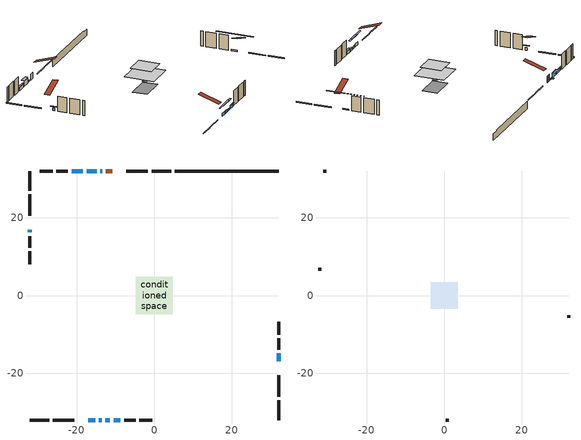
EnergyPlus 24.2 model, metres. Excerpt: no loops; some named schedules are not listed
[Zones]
conditioned space
 floor outside (Floor1 construction): -0.61,-0.61 -0.61,0.61 0.61,0.61 0.61,-0.61 z0.54
 floor adiabatic (AdiabaticFloorConstruction): -4.83,-4.83 -4.83,4.83 4.83,4.83 4.83,-4.83 z2.98
 floor foundation (Slab1 construction): -4.27,-2.44 -4.27,2.44 4.27,2.44 4.27,-2.44 z-1.8
 wall outside (RimJoist1 construction): 4.35,32.1 -0.7,32.1 / -32.1,-32.1 -27.05,-32.1 / -32.1,32.1 -32.1,27.05 / 32.1,-32.1 32.1,-27.05 z0.54:0.84
 wall outside (RimJoist2 construction): -1.63,32.1 -7.17,32.1 / -26.12,-32.1 -20.58,-32.1 / -32.1,26.12 -32.1,20.58 / 32.1,-26.12 32.1,-20.58 z0.54:0.84
 wall outside (AdiabaticWallConstruction 1): -10.79,32.1 -12.5,32.1 z0.54:2.57
 wall outside (AdiabaticWallConstruction): -13.42,32.1 -13.94,32.1 z0.54:0.72; 32.1,-16.96 32.1,-14.93 z0.54:0.95; -14.86,32.1 -17.45,32.1 z0.54:2.14; -16.96,-32.1 -15.18,-32.1 / -10.49,-32.1 -8.71,-32.1 / -18.38,32.1 -21.33,32.1 z0.54:1.56; -14.25,-32.1 -13.54,-32.1 / -32.1,16.96 -32.1,16.25 z0.54:1.4; -12.61,-32.1 -11.42,-32.1 z0.54:1.02
 wall outside (Wall1 construction): -22.26,32.1 -25.25,32.1 / -7.78,-32.1 -4.79,-32.1 / -32.1,15.32 -32.1,12.33 / 32.1,-14 32.1,-11.01 z0.54:5.42
 wall outside (Wall2 construction): -26.18,32.1 -29.53,32.1 / -3.86,-32.1 -0.51,-32.1 / -32.1,11.4 -32.1,8.04 / 32.1,-10.08 32.1,-6.72 z0.54:5.42
 wall foundation (FoundationWall1 construction): 5.28,32.1,-1.8 5.28,32.1,0.54 29.42,32.1,0.54 29.42,32.1,0.23 32.1,32.1,0.23 32.1,32.1,-1.8
 window (WindowConstruction 7): -13.42,32.1 -13.93,32.1 z0.54:0.72
 window (WindowConstruction 8): 32.1,-16.96 32.1,-14.93 z0.54:0.95
 window (WindowConstruction): -14.86,32.1 -17.45,32.1 z0.54:2.14
 window (WindowConstruction 1): -16.96,-32.1 -15.18,-32.1 z0.54:1.55
 window (WindowConstruction 2): -14.25,-32.1 -13.54,-32.1 z0.54:1.4
 window (WindowConstruction 3): -32.1,16.96 -32.1,16.25 z0.54:1.4
 window (WindowConstruction 4): -12.61,-32.1 -11.42,-32.1 z0.54:1.02
 window (WindowConstruction 5): -10.49,-32.1 -8.71,-32.1 z0.54:1.55
 window (WindowConstruction 6): -18.38,32.1 -21.33,32.1 z0.54:1.55
 door (Door): -10.79,32.1 -12.5,32.1 z0.54:2.57
 ceiling adiabatic (AdiabaticFloorConstruction): 4.83,-4.83 4.83,4.83 -4.83,4.83 -4.83,-4.83 z2.98
attic - vented
 floor to conditioned space (Floor2 construction Reversed): -3.44,-3.44 -3.44,3.44 3.44,3.44 3.44,-3.44 z5.42
 wall outside (Wall3 construction): -30.46,32.1 -31.18,32.1 / 0.42,-32.1 1.14,-32.1 / -32.1,7.11 -32.1,6.4 / 32.1,-5.79 32.1,-5.08 z0.54:5.42
 roof outside (Roof1 construction): -9.87,32.1,5.42 -9.87,25.4,7.65 -8.1,25.4,7.65 -8.1,32.1,5.42; -17.89,-32.1,5.42 -17.89,-25.4,7.65 -19.65,-25.4,7.65 -19.65,-32.1,5.42; -32.1,17.89,5.42 -25.4,17.89,7.65 -25.4,19.65,7.65 -32.1,19.65,5.42; 32.1,-17.89,5.42 25.4,-17.89,7.65 25.4,-19.65,7.65 32.1,-19.65,5.42
shading: -14.11,32.1 -13.24,32.1 -13.24,33.02 -14.11,33.02 z0.9; 32.1,-9.87 32.1,-22.02 32.52,-22.02 32.52,-9.87 z6.01; -17.63,32.1 -14.68,32.1 -14.68,33.02 -17.63,33.02 z2.32; -12.56,-32.1 -19.58,-32.1 -19.58,-32.52 -12.56,-32.52 z4.18; -10.92,-32.1 -16.87,-32.1 -16.87,-32.52 -10.92,-32.52 z4.02; -32.1,15.64 -32.1,17.57 -32.52,17.57 -32.52,15.64 z2.01; -11.24,-32.1 -12.79,-32.1 -12.79,-32.52 -11.24,-32.52 z1.2; -8.53,-32.1 -10.67,-32.1 -10.67,-32.52 -8.53,-32.52 z1.73; -21.51,32.1 -18.2,32.1 -18.2,32.52 -21.51,32.52 z1.73
[Building]
Building 1: Terrain=Suburbs
[Site:Location]
Calgary Intl AP_AB: Latitude {deg}=51.11; Longitude {deg}=-114.02; Time Zone {hr}=-7; Elevation {m}=1084; Keep Site Location Information=Yes
[Site:GroundTemperature:Shallow]
0.326196, -1.55603, -1.70677, -0.813554, 2.7722, 6.34125, 9.43543, 11.3955, 11.562, 9.96783, 6.95256, 3.49299
[Site:WaterMainsTemperature]
Calculation Method=Schedule; Temperature Schedule=mains temperature schedule
[Material] Roughness=Rough; Thermal Absorptance=0.9
Name | Thickness {m} | Conductivity {W/m-K} | Density {kg/m3} | Specific Heat {J/kg-K} | Solar Absorptance | Visible Absorptance
asphalt or fiberglass shingles | 0.00635 | 0.162714 | 1121.4 | 1465.45 | 0.4 | 0.4
ceiling loosefill ins | 0.0846667 | 0.0480833 | 16.02 | 1046.75 | 0.7 | 0.7
ceiling stud and cavity | 0.1397 | 0.088943 | 65.682 | 1177.47 | 0.7 | 0.7
concrete 4.0 in. | 0.1016 | 1.803125 | 2242.8 | 837.4 | 0.7 | 0.7
concrete 8.0 in. | 0.2032 | 1.803125 | 2242.8 | 837.4 | 0.7 | 0.7
door material | 0.04445 | 0.053851 | 512.64 | 1214.23 | 0.7 | 0.7
exterior vertical ins | 0.0165987 | 0.029427 | 32.04 | 1214.23 | 0.7 | 0.7
floor covering | 0.0127 | 0.0433444 | 54.468 | 1339.84 | 0.6 | 0.6
floor rigid ins | 0.051816 | 0.029427 | 32.04 | 1214.23 | 0.7 | 0.7
floor rigid ins 1; wall rigid ins | 0.512978 | 0.029427 | 32.04 | 1214.23 | 0.7 | 0.7
floor stud and cavity | 0.1397 | 0.0760523 | 92.3553 | 1139.71 | 0.7 | 0.7
floor stud and cavity 1 | 0.1397 | 1.75129 | 37.0049 | 1207.88 | 0.7 | 0.7
furniture material conditioned space 1 | 0.1524 | 0.115458 | 640.8 | 1214.23 | 0.6 | 0.6
gypsum board | 0.0127 | 0.160291 | 801 | 837.4 | 0.6 | 0.6
gypsum board 1 | 0.0127 | 0.160291 | 801 | 837.4 | 0.7 | 0.7
osb sheathing 0.5 in. | 0.0127 | 0.115458 | 512.64 | 1214.23 | 0.7 | 0.7
osb sheathing 0.75 in. | 0.01905 | 0.115458 | 512.64 | 1214.23 | 0.7 | 0.7
osb sheathing 2.0 in. | 0.0508 | 0.115458 | 512.64 | 1214.23 | 0.7 | 0.7
rim joist stud and cavity | 0.0508 | 0.0296939 | 125.044 | 1163.47 | 0.6 | 0.6
rim joist stud and cavity 1 | 0.0508 | 0.0462651 | 125.044 | 1163.47 | 0.6 | 0.6
wall stud and cavity | 0.1397 | 0.09367 | 139.0536 | 1170.24 | 0.7 | 0.7
wall stud and cavity 1 | 0.1397 | 0.0944506 | 139.0536 | 1170.24 | 0.7 | 0.7
wall stud and cavity 2 | 0.0889 | 6.1454 | 50.32683 | 1063.81 | 0.6 | 0.6
wall stud and cavity 3 | 0.0889 | 0.380278 | 52.3479 | 1209.89 | 0.7 | 0.7
wall stud and cavity 4 | 0.0889 | 0.391764 | 83.0341 | 1211.67 | 0.7 | 0.7
wood siding | 0.0254 | 0.102417 | 544.68 | 1172.36 | 0.4 | 0.4
wood siding 1 | 0.00254 | 0.102417 | 544.68 | 1172.36 | 0.4 | 0.4
wood siding 2; wood siding 3; wood siding 4 | 0.0254 | 0.102417 | 544.68 | 1172.36 | 0.7 | 0.7
[WindowMaterial:SimpleGlazingSystem]
Name | U-Factor {W/m2-K} | Solar Heat Gain Coefficient
WindowMaterial | 2.881585 | 0.7
WindowMaterial 1 | 4.269856 | 0.68
WindowMaterial 2 | 5.240794 | 0.62
WindowMaterial 3 | 5.36741 | 0.62
WindowMaterial 4 | 4.403289 | 0.67
WindowMaterial 5 | 2.64254 | 0.36
WindowMaterial 6 | 3.2552 | 0.44
[Construction]
AdiabaticFloorConstruction: floor stud and cavity 1, floor rigid ins 1, osb sheathing 0.75 in., floor covering
AdiabaticWallConstruction: wood siding 3, wall rigid ins, wall stud and cavity 3, gypsum board
AdiabaticWallConstruction 1: wood siding 4, wall rigid ins, wall stud and cavity 3, gypsum board
Door: door material
Floor1 construction: floor stud and cavity, floor rigid ins, osb sheathing 0.75 in., floor covering
Floor2 construction Reversed: gypsum board, ceiling stud and cavity, ceiling loosefill ins
FoundationWall1 construction: concrete 8.0 in., gypsum board 1
furniture construction conditioned space 1: furniture material conditioned space 1
PartitionWallConstruction: gypsum board, wall stud and cavity 4, gypsum board
RimJoist1 construction: wood siding 2, osb sheathing 2.0 in., rim joist stud and cavity
RimJoist2 construction: wood siding 2, osb sheathing 2.0 in., rim joist stud and cavity 1
Roof1 construction: asphalt or fiberglass shingles
Slab1 construction: concrete 4.0 in.
Wall1 construction: wood siding, osb sheathing 0.5 in., wall stud and cavity, gypsum board
Wall2 construction: wood siding, osb sheathing 0.5 in., wall stud and cavity 1, gypsum board
Wall3 construction: wood siding 1, wall stud and cavity 2
WindowConstruction: WindowMaterial
WindowConstruction 1; WindowConstruction 5: WindowMaterial 1
WindowConstruction 2; WindowConstruction 3: WindowMaterial 2
WindowConstruction 4: WindowMaterial 3
WindowConstruction 6: WindowMaterial 4
WindowConstruction 7: WindowMaterial 5
WindowConstruction 8: WindowMaterial 6
[Zone] Multiplier=1; Part of Total Floor Area=Yes
Name | Volume {m3}
attic - vented | 17.1886
conditioned space | 351.4
[Space]
Name | Zone | Volume {m3}
attic - vented 1 | attic - vented | 17.1886
conditioned space 1 | conditioned space | 351.4
[ZoneInfiltration:EffectiveLeakageArea]
infil attic - vented 1: Zone or Space=attic - vented 1; Schedule=Always On Discrete; Effective Air Leakage Area {cm2}=1624.46; Stack Coefficient=0.000494527; Wind Coefficient=1.5025e-05
[ZoneMixing]
whole house fan mix: Zone or Space=attic - vented; Schedule=Always On Continuous; Design Flow Rate Calculation Method=Flow/Zone; Design Flow Rate {m3/s}=0; Source Zone or Space=conditioned space
[SurfaceProperty:ExposedFoundationPerimeter]
Slab1: Exposed Perimeter Calculation Method=TotalExposedPerimeter; Total Exposed Perimeter {m}=26.823
[InternalMass] Zone or ZoneList=conditioned space; Space or SpaceList=conditioned space 1
Name | Construction | Surface Area {m2}
furniture mass conditioned space 1 | furniture construction conditioned space 1 | 54.564
partition wall mass | PartitionWallConstruction | 136.41
[Lights]
interior lighting: Zone or ZoneList or Space or SpaceList=conditioned space 1; Schedule=interior lighting schedule; Design Level Calculation Method=LightingLevel; Lighting Level {W}=343.2; Return Air Fraction=0; Fraction Radiant=0.6; Fraction Visible=0.2; Fraction Replaceable=1
[People]
occupants: Zone or ZoneList or Space or SpaceList=conditioned space 1; Number of People Schedule=occupants schedule; Number of People Calculation Method=People; Number of People=3; Fraction Radiant=0.314171; Sensible Heat Fraction=0.56303; Activity Level Schedule=occupants activity schedule; Carbon Dioxide Generation Rate {m3/s-W}=0; Enable ASHRAE 55 Comfort Warnings=No; Mean Radiant Temperature Calculation Type=EnclosureAveraged
[ElectricEquipment] Zone or ZoneList or Space or SpaceList=conditioned space 1; Design Level Calculation Method=EquipmentLevel
Name | Schedule | Design Level {W} | Fraction Latent | Fraction Radiant | Fraction Lost
clothes dryer | clothes dryer schedule | 140.772 | 0.015 | 0.081 | 0.85
clothes washer | clothes washer schedule | 32.1985 | 0.03 | 0.162 | 0.7
cooking range | cooking range schedule | 215.147 | 0.08 | 0.432 | 0.2
dishwasher | dishwasher schedule | 66.8632 | 0.3 | 0.18 | 0.4
fridge | fridge schedule | 72.9452 | 0 | 0.6 | 0
mech vent bath fan 0 | mech vent bath fan 0 schedule | 50.2 | 0 | 0 | 1
mech vent house fan | mech vent house fan schedule | 0 | 0 | 0 | 1
mech vent house fan cfis | mech vent house fan cfis schedule | 0 | 0 | 0 | 0
mech vent range fan 0 | mech vent range fan 0 schedule | 57 | 0 | 0 | 1
misc plug loads | misc plug loads schedule | 494.7 | 0.045 | 0.513 | 0.1
whole house fan | Always On Discrete | 0 | 0 | 0 | 1
[OtherEquipment] Zone or ZoneList or Space or SpaceList=conditioned space 1; Design Level Calculation Method=EquipmentLevel
Name | Fuel Type | Schedule | Design Level {W} | Fraction Latent | Fraction Radiant | Fraction Lost
clothes dryer 1 | Electricity | clothes dryer schedule | 0 | 0.015 | 0.081 | 0.85
cooking range 1 | Electricity | cooking range schedule | 0 | 0.08 | 0.432 | 0.2
general water use latent | None | general water use schedule | 62.594 | 1 | 0 | 0
general water use sensible | None | general water use schedule | -61.6891 | 0 | 0.6 | 0
mech vent house fan latent load | None | Always On Discrete | 0 | 1 | 0 | 0
mech vent house fan sensible load | None | Always On Discrete | 0 | 0 | 0 | 0
water heater energy adjustment1 | NaturalGas | Always On Discrete | 0.01 | 0 | 0 | 1
[ZoneInfiltration:DesignFlowRate] Zone or ZoneList or Space or SpaceList=conditioned space 1; Schedule=Always On Discrete; Design Flow Rate Calculation Method=Flow/Zone; Design Flow Rate {m3/s}=0
infil flow; natural vent flow; whole house fan flow
[AvailabilityManager:Scheduled]
furnace airloop Availability Manager: Schedule=Always On Discrete
[Foundation:Kiva]
Foundation Kiva 1: Initial Indoor Air Temperature {C}=18; Wall Height Above Grade {m}=0.540014; Wall Depth Below Slab {m}=0.2032; Custom Block Material Name 1=exterior vertical ins; Custom Block Depth 1 {m}=2.34001; Custom Block X Position 1 {m}=0.2159; Custom Block Z Position 1 {m}=0
[Foundation:Kiva:Settings]
Soil Conductivity {W/m-K}=0.849921; Soil Density {kg/m3}=1842.3; Soil Specific Heat {J/kg-K}=418.7; Ground Solar Absorptivity=0.9; Ground Thermal Absorptivity=0.9; Ground Surface Roughness {m}=0.03; Far-Field Width {m}=40; Deep-Ground Boundary Condition=ZeroFlux; Deep-Ground Depth {m}=40; Minimum Cell Dimension {m}=0.2; Maximum Cell Growth Coefficient=3; Simulation Timestep=Timestep
[Exterior:Lights]
exterior lighting: Schedule=exterior lighting schedule; Design Level {W}=75.6
[EnergyManagementSystem:GlobalVariable]
furnace_airloop_Fan_RTF
infil_program_Qfan
infil_program_Qinf
natural_vent_program_Qnv
natural_vent_program_Qwhf
[EnergyManagementSystem:Sensor]
Name | Output:Variable or Output:Meter Index Key | Output:Variable or Output:Meter
airflow_gain | infil flow | Infiltration Sensible Heat Gain Energy
airflow_gain_1 | natural vent flow | Infiltration Sensible Heat Gain Energy
airflow_gain_2 | whole house fan flow | Infiltration Sensible Heat Gain Energy
airflow_loss | infil flow | Infiltration Sensible Heat Loss Energy
airflow_loss_1 | natural vent flow | Infiltration Sensible Heat Loss Energy
airflow_loss_2 | whole house fan flow | Infiltration Sensible Heat Loss Energy
clg_load_cond |  | Cooling:EnergyTransfer:Zone:CONDITIONED SPACE
clg_sp_s; clg_sp_s_1 | cooling setpoint | Schedule Value
clothes_dryer_exhaust_0_sch_s | clothes dryer exhaust 0 schedule | Schedule Value
cool_season | cooling season schedule | Schedule Value
htg_load_cond |  | Heating:EnergyTransfer:Zone:CONDITIONED SPACE
htg_sp_s; htg_sp_s_1 | heating setpoint | Schedule Value
ig_ee_conv | clothes dryer | Electric Equipment Convective Heating Energy
ig_ee_conv_2 | cooking range | Electric Equipment Convective Heating Energy
ig_ee_conv_4 | fridge | Electric Equipment Convective Heating Energy
ig_ee_conv_5 | misc plug loads | Electric Equipment Convective Heating Energy
ig_ee_conv_6 | whole house fan | Electric Equipment Convective Heating Energy
ig_ee_rad | clothes dryer | Electric Equipment Radiant Heating Energy
ig_ee_rad_2 | cooking range | Electric Equipment Radiant Heating Energy
ig_ee_rad_4 | fridge | Electric Equipment Radiant Heating Energy
ig_ee_rad_5 | misc plug loads | Electric Equipment Radiant Heating Energy
ig_ee_rad_6 | whole house fan | Electric Equipment Radiant Heating Energy
ig_lgt_conv | interior lighting | Lights Convective Heating Energy
ig_lgt_rad | interior lighting | Lights Radiant Heating Energy
ig_lgt_vis | interior lighting | Lights Visible Radiation Heating Energy
ig_oe_conv | clothes dryer 1 | Other Equipment Convective Heating Energy
ig_oe_conv_1 | cooking range 1 | Other Equipment Convective Heating Energy
ig_oe_conv_2 | general water use latent | Other Equipment Convective Heating Energy
ig_oe_conv_3 | general water use sensible | Other Equipment Convective Heating Energy
ig_oe_conv_4 | water heater energy adjustment1 | Other Equipment Convective Heating Energy
ig_oe_rad | clothes dryer 1 | Other Equipment Radiant Heating Energy
ig_oe_rad_1 | cooking range 1 | Other Equipment Radiant Heating Energy
ig_oe_rad_2 | general water use latent | Other Equipment Radiant Heating Energy
ig_oe_rad_3 | general water use sensible | Other Equipment Radiant Heating Energy
ig_oe_rad_4 | water heater energy adjustment1 | Other Equipment Radiant Heating Energy
ig_ppl_conv | occupants | People Convective Heating Energy
ig_ppl_rad | occupants | People Radiant Heating Energy
im_conv | furniture mass conditioned space 1 | Surface Inside Face Convection Heat Gain Energy
im_conv_1 | partition wall mass | Surface Inside Face Convection Heat Gain Energy
im_ig | furniture mass conditioned space 1 | Surface Inside Face Internal Gains Radiation Heat Gain Energy
im_ig_1 | partition wall mass | Surface Inside Face Internal Gains Radiation Heat Gain Energy
im_lgt | furniture mass conditioned space 1 | Surface Inside Face Lights Radiation Heat Gain Energy
im_lgt_1 | partition wall mass | Surface Inside Face Lights Radiation Heat Gain Energy
im_sol | furniture mass conditioned space 1 | Surface Inside Face Solar Radiation Heat Gain Energy
im_sol_1 | partition wall mass | Surface Inside Face Solar Radiation Heat Gain Energy
im_surf | furniture mass conditioned space 1 | Surface Inside Face Net Surface Thermal Radiation Heat Gain Energy
im_surf_1 | partition wall mass | Surface Inside Face Net Surface Thermal Radiation Heat Gain Energy
mech_vent_bath_fan_0_sch_s | mech vent bath fan 0 schedule | Schedule Value
mech_vent_range_fan_0_sch_s | mech vent range fan 0 schedule | Schedule Value
mv_conv | mech vent bath fan 0 | Electric Equipment Convective Heating Energy
mv_conv_1 | mech vent house fan | Electric Equipment Convective Heating Energy
mv_conv_2 | mech vent house fan cfis | Electric Equipment Convective Heating Energy
mv_conv_3 | mech vent range fan 0 | Electric Equipment Convective Heating Energy
mv_conv_4 | mech vent house fan latent load | Other Equipment Convective Heating Energy
mv_conv_5 | mech vent house fan sensible load | Other Equipment Convective Heating Energy
mv_rad | mech vent bath fan 0 | Electric Equipment Radiant Heating Energy
mv_rad_1 | mech vent house fan | Electric Equipment Radiant Heating Energy
mv_rad_2 | mech vent house fan cfis | Electric Equipment Radiant Heating Energy
mv_rad_3 | mech vent range fan 0 | Electric Equipment Radiant Heating Energy
mv_rad_4 | mech vent house fan latent load | Other Equipment Radiant Heating Energy
mv_rad_5 | mech vent house fan sensible load | Other Equipment Radiant Heating Energy
natural_vent_s | natural vent schedule | Schedule Value
out_pb_s |  | Site Outdoor Air Barometric Pressure
out_wt_s |  | Site Outdoor Air Humidity Ratio
site_vw_s |  | Site Wind Speed
ss_back_out | Window1 | Surface Window Shortwave from Zone Back Out Window Heat Transfer Rate
ss_back_out_1 | Window10 | Surface Window Shortwave from Zone Back Out Window Heat Transfer Rate
ss_back_out_2 | Window2 | Surface Window Shortwave from Zone Back Out Window Heat Transfer Rate
ss_back_out_3 | Window3 | Surface Window Shortwave from Zone Back Out Window Heat Transfer Rate
ss_back_out_4 | Window4 | Surface Window Shortwave from Zone Back Out Window Heat Transfer Rate
ss_back_out_5 | Window5 | Surface Window Shortwave from Zone Back Out Window Heat Transfer Rate
ss_back_out_6 | Window6 | Surface Window Shortwave from Zone Back Out Window Heat Transfer Rate
ss_back_out_7 | Window7 | Surface Window Shortwave from Zone Back Out Window Heat Transfer Rate
ss_back_out_8 | Window8 | Surface Window Shortwave from Zone Back Out Window Heat Transfer Rate
ss_conv | Door1 | Surface Inside Face Convection Heat Gain Energy
ss_conv_1 | Window1 | Surface Inside Face Convection Heat Gain Energy
ss_conv_2 | Window10 | Surface Inside Face Convection Heat Gain Energy
ss_conv_3 | Window2 | Surface Inside Face Convection Heat Gain Energy
ss_conv_4 | Window3 | Surface Inside Face Convection Heat Gain Energy
ss_conv_5 | Window4 | Surface Inside Face Convection Heat Gain Energy
ss_conv_6 | Window5 | Surface Inside Face Convection Heat Gain Energy
ss_conv_7 | Window6 | Surface Inside Face Convection Heat Gain Energy
ss_conv_8 | Window7 | Surface Inside Face Convection Heat Gain Energy
ss_conv_9 | Window8 | Surface Inside Face Convection Heat Gain Energy
ss_ig | Door1 | Surface Inside Face Internal Gains Radiation Heat Gain Energy
ss_ig_1 | Window1 | Surface Inside Face Internal Gains Radiation Heat Gain Energy
ss_ig_2 | Window10 | Surface Inside Face Internal Gains Radiation Heat Gain Energy
ss_ig_3 | Window2 | Surface Inside Face Internal Gains Radiation Heat Gain Energy
ss_ig_4 | Window3 | Surface Inside Face Internal Gains Radiation Heat Gain Energy
ss_ig_5 | Window4 | Surface Inside Face Internal Gains Radiation Heat Gain Energy
ss_ig_6 | Window5 | Surface Inside Face Internal Gains Radiation Heat Gain Energy
ss_ig_7 | Window6 | Surface Inside Face Internal Gains Radiation Heat Gain Energy
ss_ig_8 | Window7 | Surface Inside Face Internal Gains Radiation Heat Gain Energy
ss_ig_9 | Window8 | Surface Inside Face Internal Gains Radiation Heat Gain Energy
ss_lgt | Door1 | Surface Inside Face Lights Radiation Heat Gain Energy
ss_sol | Door1 | Surface Inside Face Solar Radiation Heat Gain Energy
ss_surf | Door1 | Surface Inside Face Net Surface Thermal Radiation Heat Gain Energy
ss_surf_1 | Window1 | Surface Inside Face Net Surface Thermal Radiation Heat Gain Energy
ss_surf_2 | Window10 | Surface Inside Face Net Surface Thermal Radiation Heat Gain Energy
ss_surf_3 | Window2 | Surface Inside Face Net Surface Thermal Radiation Heat Gain Energy
ss_surf_4 | Window3 | Surface Inside Face Net Surface Thermal Radiation Heat Gain Energy
ss_surf_5 | Window4 | Surface Inside Face Net Surface Thermal Radiation Heat Gain Energy
ss_surf_6 | Window5 | Surface Inside Face Net Surface Thermal Radiation Heat Gain Energy
ss_surf_7 | Window6 | Surface Inside Face Net Surface Thermal Radiation Heat Gain Energy
ss_surf_8 | Window7 | Surface Inside Face Net Surface Thermal Radiation Heat Gain Energy
ss_surf_9 | Window8 | Surface Inside Face Net Surface Thermal Radiation Heat Gain Energy
ss_trans_in | Window1 | Surface Window Transmitted Solar Radiation Rate
ss_trans_in_1 | Window10 | Surface Window Transmitted Solar Radiation Rate
ss_trans_in_2 | Window2 | Surface Window Transmitted Solar Radiation Rate
ss_trans_in_3 | Window3 | Surface Window Transmitted Solar Radiation Rate
ss_trans_in_4 | Window4 | Surface Window Transmitted Solar Radiation Rate
ss_trans_in_5 | Window5 | Surface Window Transmitted Solar Radiation Rate
ss_trans_in_6 | Window6 | Surface Window Transmitted Solar Radiation Rate
ss_trans_in_7 | Window7 | Surface Window Transmitted Solar Radiation Rate
ss_trans_in_8 | Window8 | Surface Window Transmitted Solar Radiation Rate
ss_trans_out | Window1 | Surface Inside Face Initial Transmitted Diffuse Transmitted Out Window Solar Radiation Rate
ss_trans_out_1 | Window10 | Surface Inside Face Initial Transmitted Diffuse Transmitted Out Window Solar Radiation Rate
ss_trans_out_2 | Window2 | Surface Inside Face Initial Transmitted Diffuse Transmitted Out Window Solar Radiation Rate
ss_trans_out_3 | Window3 | Surface Inside Face Initial Transmitted Diffuse Transmitted Out Window Solar Radiation Rate
ss_trans_out_4 | Window4 | Surface Inside Face Initial Transmitted Diffuse Transmitted Out Window Solar Radiation Rate
ss_trans_out_5 | Window5 | Surface Inside Face Initial Transmitted Diffuse Transmitted Out Window Solar Radiation Rate
ss_trans_out_6 | Window6 | Surface Inside Face Initial Transmitted Diffuse Transmitted Out Window Solar Radiation Rate
ss_trans_out_7 | Window7 | Surface Inside Face Initial Transmitted Diffuse Transmitted Out Window Solar Radiation Rate
ss_trans_out_8 | Window8 | Surface Inside Face Initial Transmitted Diffuse Transmitted Out Window Solar Radiation Rate
s_conv | Floor1 | Surface Inside Face Convection Heat Gain Energy
s_conv_1 | Floor2 | Surface Inside Face Convection Heat Gain Energy
s_conv_10 | RimJoist2:180 | Surface Inside Face Convection Heat Gain Energy
s_conv_11 | RimJoist2:270 | Surface Inside Face Convection Heat Gain Energy
s_conv_12 | RimJoist2:90 | Surface Inside Face Convection Heat Gain Energy
s_conv_13 | Slab1 | Surface Inside Face Convection Heat Gain Energy
s_conv_14 | Wall1:0 | Surface Inside Face Convection Heat Gain Energy
s_conv_15 | Wall1:180 | Surface Inside Face Convection Heat Gain Energy
s_conv_16 | Wall1:270 | Surface Inside Face Convection Heat Gain Energy
s_conv_17 | Wall1:90 | Surface Inside Face Convection Heat Gain Energy
s_conv_18 | Wall2:0 | Surface Inside Face Convection Heat Gain Energy
s_conv_19 | Wall2:180 | Surface Inside Face Convection Heat Gain Energy
s_conv_2 | FoundationWall1 | Surface Inside Face Convection Heat Gain Energy
s_conv_20 | Wall2:270 | Surface Inside Face Convection Heat Gain Energy
s_conv_21 | Wall2:90 | Surface Inside Face Convection Heat Gain Energy
s_conv_3 | inferred conditioned ceiling | Surface Inside Face Convection Heat Gain Energy
s_conv_4 | inferred conditioned floor | Surface Inside Face Convection Heat Gain Energy
s_conv_5 | RimJoist1:0 | Surface Inside Face Convection Heat Gain Energy
s_conv_6 | RimJoist1:180 | Surface Inside Face Convection Heat Gain Energy
s_conv_7 | RimJoist1:270 | Surface Inside Face Convection Heat Gain Energy
s_conv_8 | RimJoist1:90 | Surface Inside Face Convection Heat Gain Energy
s_conv_9 | RimJoist2:0 | Surface Inside Face Convection Heat Gain Energy
s_ig | Floor1 | Surface Inside Face Internal Gains Radiation Heat Gain Energy
s_ig_1 | Floor2 | Surface Inside Face Internal Gains Radiation Heat Gain Energy
s_ig_10 | RimJoist2:180 | Surface Inside Face Internal Gains Radiation Heat Gain Energy
s_ig_11 | RimJoist2:270 | Surface Inside Face Internal Gains Radiation Heat Gain Energy
s_ig_12 | RimJoist2:90 | Surface Inside Face Internal Gains Radiation Heat Gain Energy
s_ig_13 | Slab1 | Surface Inside Face Internal Gains Radiation Heat Gain Energy
s_ig_14 | Wall1:0 | Surface Inside Face Internal Gains Radiation Heat Gain Energy
s_ig_15 | Wall1:180 | Surface Inside Face Internal Gains Radiation Heat Gain Energy
s_ig_16 | Wall1:270 | Surface Inside Face Internal Gains Radiation Heat Gain Energy
s_ig_17 | Wall1:90 | Surface Inside Face Internal Gains Radiation Heat Gain Energy
s_ig_18 | Wall2:0 | Surface Inside Face Internal Gains Radiation Heat Gain Energy
s_ig_19 | Wall2:180 | Surface Inside Face Internal Gains Radiation Heat Gain Energy
s_ig_2 | FoundationWall1 | Surface Inside Face Internal Gains Radiation Heat Gain Energy
s_ig_20 | Wall2:270 | Surface Inside Face Internal Gains Radiation Heat Gain Energy
s_ig_21 | Wall2:90 | Surface Inside Face Internal Gains Radiation Heat Gain Energy
